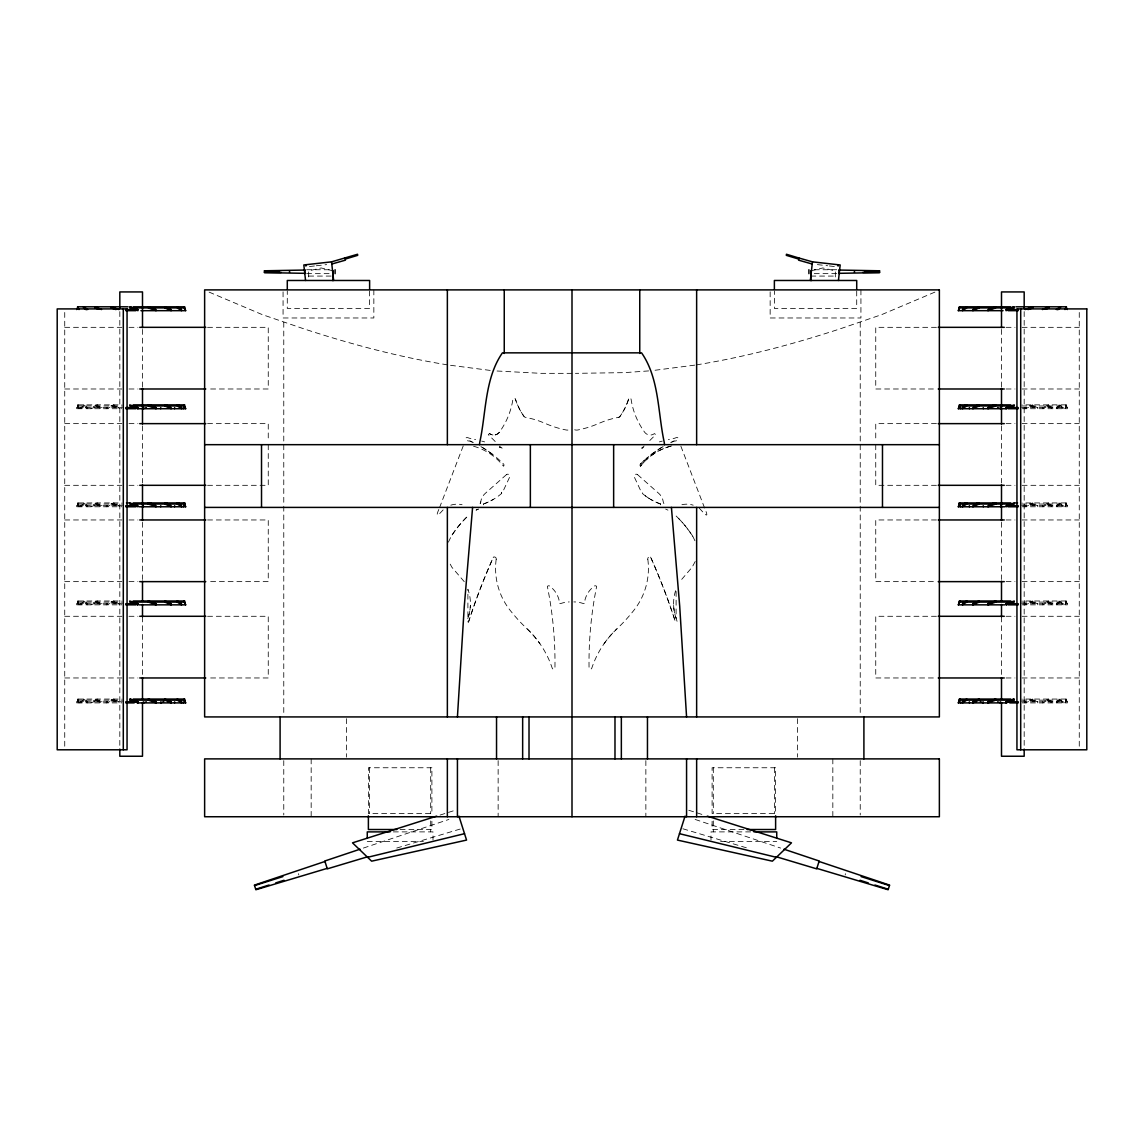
<?xml version="1.0" encoding="UTF-8"?>
<svg xmlns="http://www.w3.org/2000/svg" width="1144" height="1144" viewBox="0 0 1144 1144"><rect width="100%" height="100%" fill="white"/><g stroke="black" fill="none" stroke-linecap="round" stroke-linejoin="round"><path stroke-width="0.75" stroke-dasharray="5 3.75" d="M483.354 504.819L483.64 503.932A61.762 59.045 90 0 0 493.15 499.485L494.637 498.584A58.873 57.758 -90 0 0 501.601 493.479A2.488 2.445 -90 0 0 501.601 492.363L503.217 490.89L509.709 476.976A2.073 2.045 -90 0 0 506.492 474.646M76.662 408.723L78.107 404.862L76.662 408.723L121.679 408.723M76.662 506.778L78.107 502.931L76.662 506.778L121.679 506.778M76.662 604.847L78.107 600.986L76.662 604.847L121.679 604.847M76.662 702.902L78.107 699.056L76.662 702.902L121.679 702.902M1066.394 404.862L1064.964 408.723L1066.394 404.862L1021.978 404.862M1066.394 502.931L1064.964 506.778L1066.394 502.931L1021.978 502.931M1066.394 600.986L1064.964 604.847L1066.394 600.986L1021.978 600.986M1066.394 699.056L1064.964 702.902L1066.394 699.056L1021.978 699.056M660.646 504.819L660.36 503.932A61.762 59.045 90 0 1 650.85 499.485L649.363 498.584A58.873 57.758 -90 0 1 642.399 493.479A2.488 2.445 -90 0 1 642.399 492.363L640.783 490.89L634.291 476.976A2.073 2.045 -90 0 1 637.508 474.646M845.144 874.988L845.559 873.687M463.248 445.874L439.41 508.007M438.824 509.438C433.733 521.249 441.656 511.211 444.716 508.236M448.391 542.142L451.265 536.236A115.472 106.521 90 0 1 467.882 516.001A115.472 106.521 -90 0 0 451.265 536.221M574.66 429.772A6.235 6.235 0 0 0 577.849 429.987A99.428 99.428 0 0 0 598.727 423.437L603.531 421.493A90.133 89.775 -90 0 1 618.504 417.36A2.359 2.345 90 0 0 619.991 416.402A63.034 62.777 90 0 0 624.252 409.481L624.352 409.28A61.704 60.532 -90 0 0 628.628 398.999L629.843 398.112L631.045 398.999A73.359 71.972 -90 0 0 637.809 420.863A75.375 73.945 90 0 0 644.644 432.217A7.021 6.893 -90 0 0 650.178 435.02L651.093 434.963A7.336 7.007 -90 0 0 654.439 433.547L655.712 434.634L648.762 441.541M695.209 561.489L692.106 567.281L679.75 581.667M647.833 559.387A66.724 65.465 -90 0 1 633.719 610.496A173.101 169.827 90 0 1 624.352 621.392L624.238 621.521A173.688 172.987 90 0 1 616.888 628.871A95.638 95.252 90 0 0 604.075 643.714L601.887 646.975A95.538 95.538 0 0 0 591.763 668.196A1.487 1.487 0 0 1 589.06 668.482A381.138 381.138 0 0 1 596.653 586.4A1.802 1.802 0 0 0 593.908 586.4A24.682 24.682 0 0 0 584.927 600.071A1.931 1.931 0 0 1 585.485 601.773A2.059 2.059 0 0 1 582.811 603.374A28.185 28.185 0 0 0 573.83 601.916M644.158 445.96L641.827 448.148A162.791 159.702 -90 0 1 644.687 446.961A162.791 159.702 90 0 0 641.827 448.148M506.463 474.617L485.156 493.479A13.428 12.841 90 0 0 480.752 501.787A4.705 4.49 90 0 1 478.993 504.847A4.705 4.49 -90 0 0 480.823 501.801M651.665 454.211A116.373 111.268 -90 0 1 664.092 446.031A116.373 111.268 90 0 0 651.665 454.211L648.748 456.513A111.44 109.338 -90 0 0 640.468 464.006A1.559 1.53 -90 0 0 640.468 466.237A57.872 56.771 -90 0 1 648.519 457.843L651.565 455.426A61.29 58.601 -90 0 1 671.313 446.003M483.64 503.932L483.769 503.875A61.762 59.045 -90 0 0 493.15 499.485M496.224 559.402A2.002 1.973 -90 0 0 493.765 557.014L493.407 557.114A619.876 592.649 -90 0 0 468.497 622.107L466.895 621.421L467.896 618.303A43.272 41.37 90 0 0 470.384 605.405A40.126 38.367 90 0 0 468.211 590.089L467.896 589.246L467.896 618.303A43.272 41.37 -90 0 0 470.384 605.405M671.8 442.056A116.373 111.268 -90 0 1 674.059 441.026C678.978 441.741 680.194 435.363 674.431 438.295A173.13 165.522 -90 0 0 668.368 439.568M696.424 364.879C745.302 357.014 793.235 344.158 840.268 328.8L881.795 314.586L935.291 291.949M363.377 848.076L448.877 819.433M440.082 815.057L455.24 810.252M396.753 848.047L461.118 828.771M810.824 270.856L822.822 267.968L835.334 270.856L835.334 280.48M694.723 365.136L653.796 370.413M309.452 266.538L314.614 265.951M316.33 265.765L326.641 264.607M648.634 370.913L624.352 372.644L575.432 373.344M306.606 269.741L329.758 269.741M814.242 269.741L837.394 269.741M306.606 273.645L329.758 273.645M814.242 273.645L837.394 273.645M308.665 276.076L333.176 276.076M810.824 276.076L835.334 276.076M64.736 327.327L121.865 327.327M129 327.327L137.938 327.327M207.55 327.327L268.254 327.327L268.254 388.989L207.55 388.989M936.45 327.327L875.746 327.327L875.746 388.989L936.45 388.989M1006.062 327.327L1015 327.327M1022.135 327.327L1079.264 327.327M572 373.344L541.069 373.344L495.366 370.913M64.736 388.989L121.865 388.989M129 388.989L137.938 388.989M1006.062 388.989L1015 388.989M1022.135 388.989L1079.264 388.989M77.606 404.862L79.036 408.723L77.606 404.862L122.022 404.862M77.62 405.977L122.351 405.977M1021.649 405.977L1066.38 405.977M76.677 407.607L122.422 407.607M1021.578 407.607L1067.323 407.607L1067.338 408.723L1022.321 408.723M64.736 423.637L121.865 423.637M129 423.637L137.938 423.637M207.55 423.637L268.254 423.637L268.254 441.269M936.45 423.637L875.746 423.637L875.746 441.269M1006.062 423.637L1015 423.637M1022.135 423.637L1079.264 423.637M64.736 485.313L121.865 485.313M129 485.313L137.938 485.313M207.55 485.313L268.254 485.313L268.254 443.028M936.45 485.313L875.746 485.313L875.746 443.028M1006.062 485.313L1015 485.313M1022.135 485.313L1079.264 485.313M77.606 502.931L79.036 506.778L77.606 502.931L122.022 502.931M77.62 504.046L122.351 504.046M1021.649 504.046L1066.38 504.046M76.677 505.677L122.422 505.677M1021.578 505.677L1067.323 505.677L1067.338 506.778L1022.321 506.778M64.736 519.962L121.865 519.962M129 519.962L137.938 519.962M207.55 519.962L268.254 519.962L268.254 581.638L207.55 581.638M936.45 519.962L875.746 519.962L875.746 581.638L936.45 581.638M1006.062 519.962L1015 519.962M1022.135 519.962L1079.264 519.962M64.736 581.638L121.865 581.638M129 581.638L137.938 581.638M1006.062 581.638L1015 581.638M1022.135 581.638L1079.264 581.638M77.606 600.986L79.036 604.847L77.606 600.986L122.022 600.986M77.62 602.101L122.351 602.101M1021.649 602.101L1066.38 602.101M76.677 603.732L122.422 603.732M1021.578 603.732L1067.323 603.732L1067.338 604.847L1022.321 604.847M64.736 616.287L121.865 616.287M129 616.287L137.938 616.287M207.55 616.287L268.254 616.287L268.254 677.963L207.55 677.963M936.45 616.287L875.746 616.287L875.746 677.963L936.45 677.963M1006.062 616.287L1015 616.287M1022.135 616.287L1079.264 616.287M64.736 677.963L121.865 677.963M129 677.963L137.938 677.963M1006.062 677.963L1015 677.963M1022.135 677.963L1079.264 677.963M77.606 699.056L79.036 702.902L77.606 699.056L122.022 699.056M77.62 700.157L122.351 700.157M1021.649 700.157L1066.38 700.157M76.677 701.787L122.422 701.787M1021.578 701.787L1067.323 701.787L1067.338 702.902L1022.321 702.902M400.128 829.514L431.889 829.514L431.889 817.502M743.872 829.514L712.111 829.514L712.111 817.502M393.336 831.888L433.004 831.888L433.004 839.982M750.664 831.888L710.996 831.888L710.996 839.982M367.267 841.598L423.38 841.598M720.62 841.598L776.733 841.598M495.238 441.541L488.288 434.634L489.56 433.533A7.336 7.007 -90 0 0 492.907 434.963L493.822 435.035A7.021 6.893 90 0 0 499.37 432.217A75.375 73.945 -90 0 0 506.191 420.863A73.359 71.972 90 0 0 512.955 398.999L514.156 398.112L515.372 398.999A61.704 60.532 90 0 0 519.648 409.28L519.748 409.481A63.034 62.777 -90 0 0 524.009 416.402A2.359 2.345 -90 0 0 525.496 417.36A90.133 89.775 90 0 1 540.468 421.493L545.273 423.437A99.428 99.428 0 0 0 566.151 429.987A6.235 6.235 0 0 0 570.784 429.072M490.204 370.413L449.277 365.136M817.359 264.607L827.67 265.765M829.386 265.951L834.548 266.538M447.576 364.879C398.698 357.014 350.765 344.158 303.732 328.8L262.205 314.586L208.708 291.949M333.176 270.856L321.178 267.968L308.665 270.856L308.665 280.48M682.882 828.771L747.246 848.047M688.759 810.252L703.918 815.057M695.123 819.433L780.623 848.076M673.616 605.405A43.272 41.37 90 0 0 676.104 618.289L676.104 589.246L675.789 590.089A40.126 38.367 -90 0 0 673.616 605.405A43.272 41.37 -90 0 0 676.104 618.289L677.105 621.421L675.503 622.107A619.876 592.649 -90 0 0 650.593 557.128L650.25 556.985A2.002 1.973 -90 0 0 647.776 559.402M472.2 442.056A116.373 111.268 90 0 0 469.941 441.026C465.022 441.741 463.806 435.363 469.569 438.295A173.13 165.522 90 0 1 475.632 439.568M660.231 503.875L660.36 503.932A61.762 59.045 -90 0 1 650.85 499.485M492.335 454.211A116.373 111.268 90 0 0 479.908 446.031A116.373 111.268 -90 0 1 492.335 454.211L495.252 456.513A111.44 109.338 -90 0 1 503.532 464.006A1.559 1.53 -90 0 1 503.532 466.237A57.872 56.771 -90 0 0 495.481 457.843L492.435 455.426A61.29 58.601 -90 0 0 471.442 445.702M699.284 508.236C702.344 511.211 710.267 521.249 705.176 509.438M637.537 474.617L658.844 493.479A13.428 12.841 -90 0 1 663.248 501.787A4.705 4.49 -90 0 0 665.007 504.847M502.173 448.148A162.791 159.702 -90 0 0 499.313 446.961A162.791 159.702 90 0 1 502.173 448.148L499.842 445.96M496.167 559.387A66.724 65.465 -90 0 0 510.281 610.496A173.101 169.827 -90 0 0 519.648 621.392L519.762 621.521A173.688 172.987 -90 0 0 527.112 628.871A95.638 95.252 -90 0 1 539.925 643.714L542.113 646.975A95.538 95.538 0 0 1 552.237 668.196A1.487 1.487 0 0 0 554.94 668.482A381.138 381.138 0 0 0 547.347 586.4A1.802 1.802 0 0 1 550.092 586.4A24.682 24.682 0 0 1 559.073 600.071A1.931 1.931 0 0 0 558.515 601.773A2.059 2.059 0 0 0 561.189 603.374A28.185 28.185 0 0 1 569.254 601.93M464.249 581.667L451.894 567.281L448.791 561.489M692.735 536.221A115.472 106.521 90 0 0 676.118 516.001A115.472 106.521 -90 0 1 692.735 536.221L695.609 542.142M1067.323 407.607L1065.893 404.862L1067.338 408.723M1067.323 505.677L1065.893 502.931L1067.338 506.778M1067.323 603.732L1065.893 600.986L1067.338 604.847M1067.323 701.787L1065.893 699.056L1067.338 702.902M704.59 508.007L680.751 445.874M298.441 873.687L298.856 874.988M501.587 492.249L501.601 492.363A2.488 2.445 90 0 1 501.601 493.479M1079.264 312.469L1079.264 748.004M1024.18 311.583L1024.18 747.318M1001.5 329.443L1001.5 388.374M1001.5 425.868L1001.5 483.011M1001.5 522.308L1001.5 579.45M1001.5 616.945L1001.5 675.875M860.931 289.89L860.931 317.975L770.155 317.975L770.155 289.89M860.231 322.279L860.231 504.433M860.231 506.22L860.231 715.143M860.231 760.631L860.231 814.986M856.713 290.962L856.713 308.437L774.374 308.437L774.374 290.962M832.832 758.887L832.832 816.744M797.597 718.675L797.597 757.142M774.416 767.753L774.416 813.47M713.313 767.753L713.313 813.47M713.313 820.934L713.313 831.888M645.859 760.631L645.859 816.744M498.141 760.631L498.141 816.744M430.687 767.753L430.687 813.47M430.687 820.934L430.687 831.888M373.845 289.89L373.845 317.975L283.068 317.975L283.068 289.89M369.626 290.962L369.626 308.437L287.287 308.437L287.287 290.962M369.583 767.753L369.583 813.47M346.403 718.675L346.403 757.142M311.168 758.887L311.168 816.744M283.769 322.279L283.769 504.433M283.769 506.22L283.769 715.143M283.769 760.631L283.769 814.986M142.5 329.443L142.5 388.374M142.5 425.868L142.5 483.011M142.5 522.308L142.5 579.45M142.5 616.945L142.5 675.875M119.82 311.583L119.82 747.318M64.736 312.469L64.736 748.004M519.648 409.28A61.704 60.532 -90 0 1 515.372 398.999M450.808 505.162A25.039 23.094 -90 0 1 462.076 504.718M468.497 622.107A619.876 592.649 90 0 1 493.407 557.128M524.009 416.402A63.034 62.777 90 0 1 519.748 409.481M527.112 628.871A95.638 95.252 90 0 1 539.925 643.714M469.941 441.026A116.373 111.268 -90 0 1 473.316 442.585M492.907 434.963A7.336 7.007 90 0 1 489.56 433.547M481.667 441.069A173.13 165.522 90 0 1 484.641 441.899M499.37 432.217A7.021 6.893 -90 0 1 493.822 435.02M651.551 455.412A61.29 58.601 90 0 1 672.558 445.702M649.363 498.584A58.873 57.758 90 0 1 642.399 493.479M640.468 464.006A111.44 109.338 90 0 1 648.748 456.513M628.628 398.999A61.704 60.532 90 0 1 624.352 409.28M681.924 504.718A25.039 23.094 90 0 1 693.192 505.162M618.504 417.36A2.359 2.345 -90 0 0 619.991 416.402A63.034 62.777 -90 0 0 624.252 409.481M650.593 557.128A619.876 592.649 90 0 1 675.503 622.107M665.665 509.094A36.522 34.921 -90 0 1 667.953 510.152M604.075 643.714A95.638 95.252 -90 0 1 616.888 628.871M670.684 442.585A116.373 111.268 90 0 1 674.059 441.026M659.359 441.899A173.13 165.522 -90 0 1 662.333 441.069M640.468 466.237A57.872 56.771 90 0 1 648.519 457.843M80.909 407.607L80.866 408.723L84.971 405.977L85.013 404.862L80.909 407.607M80.909 505.677L80.866 506.778L84.971 504.046L85.013 502.931L80.909 505.677M80.909 603.732L80.866 604.847L84.971 602.101L85.013 600.986L80.909 603.732M80.909 701.787L80.866 702.902L84.971 700.157L85.013 699.056L80.909 701.787M1056.341 407.607L1056.298 408.723L1060.402 405.977L1060.445 404.862L1056.341 407.607M1056.341 505.677L1056.298 506.778L1060.402 504.046L1060.445 502.931L1056.341 505.677M1056.341 603.732L1056.298 604.847L1060.402 602.101L1060.445 600.986L1056.341 603.732M1056.341 701.787L1056.298 702.902L1060.402 700.157L1060.445 699.056L1056.341 701.787M91.191 407.607L91.134 408.723L97.426 405.977L97.469 404.862L91.191 407.607M91.191 505.677L91.134 506.778L97.426 504.046L97.469 502.931L91.191 505.677M91.191 603.732L91.134 604.847L97.426 602.101L97.469 600.986L91.191 603.732M91.191 701.787L91.134 702.902L97.426 700.157L97.469 699.056L91.191 701.787M1042.456 407.607L1042.399 408.723L1048.69 405.977L1048.748 404.862L1042.456 407.607M1042.456 505.677L1042.399 506.778L1048.69 504.046L1048.748 502.931L1042.456 505.677M1042.456 603.732L1042.399 604.847L1048.69 602.101L1048.748 600.986L1042.456 603.732M1042.456 701.787L1042.399 702.902L1048.69 700.157L1048.748 699.056L1042.456 701.787M106.306 407.607L106.235 408.723L113.942 405.977L114 404.862L106.306 407.607M106.306 505.677L106.235 506.778L113.942 504.046L114 502.931L106.306 505.677M106.306 603.732L106.235 604.847L113.942 602.101L114 600.986L106.306 603.732M106.306 701.787L106.235 702.902L113.942 700.157L114 699.056L106.306 701.787M1025.01 407.607L1024.938 408.723L1032.646 405.977L1032.717 404.862L1025.01 407.607M1025.01 505.677L1024.938 506.778L1032.646 504.046L1032.717 502.931L1025.01 505.677M1025.01 603.732L1024.938 604.847L1032.646 602.101L1032.717 600.986L1025.01 603.732M1025.01 701.787L1024.938 702.902L1032.646 700.157L1032.717 699.056L1025.01 701.787M431.889 767.753L368.382 767.753L368.382 813.47L431.889 813.47L431.889 767.753M775.618 767.753L712.111 767.753L712.111 813.47L775.618 813.47L775.618 767.753M1037.694 407.607L1030 404.862L1030.058 405.977L1037.765 408.723L1037.694 407.607M1037.694 505.677L1030 502.931L1030.058 504.046L1037.765 506.778L1037.694 505.677M1037.694 603.732L1030 600.986L1030.058 602.101L1037.765 604.847L1037.694 603.732M1037.694 701.787L1030 699.056L1030.058 700.157L1037.765 702.902L1037.694 701.787M118.99 407.607L111.283 404.862L111.354 405.977L119.062 408.723L118.99 407.607M118.99 505.677L111.283 502.931L111.354 504.046L119.062 506.778L118.99 505.677M118.99 603.732L111.283 600.986L111.354 602.101L119.062 604.847L118.99 603.732M118.99 701.787L111.283 699.056L111.354 700.157L119.062 702.902L118.99 701.787M1052.809 407.607L1046.531 404.862L1046.574 405.977L1052.866 408.723L1052.809 407.607M1052.809 505.677L1046.531 502.931L1046.574 504.046L1052.866 506.778L1052.809 505.677M1052.809 603.732L1046.531 600.986L1046.574 602.101L1052.866 604.847L1052.809 603.732M1052.809 701.787L1046.531 699.056L1046.574 700.157L1052.866 702.902L1052.809 701.787M101.544 407.607L95.252 404.862L95.309 405.977L101.601 408.723L101.544 407.607M101.544 505.677L95.252 502.931L95.309 504.046L101.601 506.778L101.544 505.677M101.544 603.732L95.252 600.986L95.309 602.101L101.601 604.847L101.544 603.732M101.544 701.787L95.252 699.056L95.309 700.157L101.601 702.902L101.544 701.787M1063.091 407.607L1058.986 404.862L1059.029 405.977L1063.133 408.723L1063.091 407.607M1063.091 505.677L1058.986 502.931L1059.029 504.046L1063.133 506.778L1063.091 505.677M1063.091 603.732L1058.986 600.986L1059.029 602.101L1063.133 604.847L1063.091 603.732M1063.091 701.787L1058.986 699.056L1059.029 700.157L1063.133 702.902L1063.091 701.787M87.659 407.607L83.555 404.862L83.598 405.977L87.702 408.723L87.659 407.607M87.659 505.677L83.555 502.931L83.598 504.046L87.702 506.778L87.659 505.677M87.659 603.732L83.555 600.986L83.598 602.101L87.702 604.847L87.659 603.732M87.659 701.787L83.555 699.056L83.598 700.157L87.702 702.902L87.659 701.787M478.335 509.094A36.522 34.921 -90 0 0 476.047 510.152A36.522 34.921 90 0 1 478.335 509.094"/><path stroke-width="1.5" d="M78.092 307.922L78.107 306.807L76.677 309.552M183.297 407.607L183.283 408.723L184.713 404.862L133.162 404.862M184.699 307.922L184.713 306.807L133.162 306.807M183.283 506.778L184.713 502.931L133.162 502.931M184.699 504.046L184.713 502.931M183.283 702.902L183.297 701.787M184.699 602.101L184.713 600.986L133.162 600.986M184.699 700.157L184.713 699.056L133.162 699.056M958.343 310.667L959.787 306.807L958.343 310.667L1003.059 310.667M958.343 408.723L959.787 404.862L958.343 408.723L1006.42 408.723M958.343 506.778L959.787 502.931L958.343 506.778L1004.747 506.778M958.343 604.847L959.787 600.986L958.343 604.847L1004.747 604.847M958.343 702.902L959.787 699.056L958.343 702.902L1006.42 702.902M1013.084 307.922L1013.098 306.807M1013.084 700.157L1013.098 699.056M1066.38 307.922L1066.394 306.807L1015.886 306.807M174.617 408.723L174.66 407.607M174.617 506.778L174.66 505.677M178.721 405.977L178.764 404.862M178.721 504.046L178.764 502.931M174.617 702.902L174.66 701.787M1013.527 307.922L1013.57 306.807M1013.527 700.157L1013.57 699.056M160.718 408.723L160.775 407.607M160.718 506.778L160.775 505.677M167.01 405.977L167.067 404.862M167.067 502.931L167.01 504.046L184.227 504.046L185.657 506.778L139.253 506.778M160.775 701.787L160.718 702.902L163.864 701.529M979.107 307.922L979.15 306.807L972.872 309.552L972.815 310.667L979.107 307.922L994.751 307.922M979.107 405.977L979.15 404.862L972.872 407.607L972.815 408.723L979.107 405.977L994.751 405.977M979.107 504.046L979.15 502.931L972.872 505.677L972.815 506.778L979.107 504.046L993.021 504.046L992.963 502.931L996.052 504.032M979.107 700.157L979.15 699.056L972.872 701.787L972.815 702.902L979.107 700.157L994.751 700.157M457.428 716.931L464.292 606.263L472.586 507.407M143.329 407.607L143.257 408.723L146.346 407.622M143.257 506.778L143.329 505.677M150.965 405.977L151.037 404.862M143.329 701.787L143.257 702.902L146.346 701.801M995.623 405.977L995.68 404.862L987.973 407.607L987.915 408.723L995.623 405.977L1010.767 405.977M995.623 307.922L995.68 306.807L987.973 309.552L987.915 310.667L995.623 307.922L1010.767 307.922M995.623 504.046L995.68 502.931L987.973 505.677L987.915 506.778L995.623 504.046L1012.454 504.046M995.623 700.157L995.68 699.056L987.973 701.787L987.915 702.902L995.623 700.157L1010.767 700.157M1006.42 604.847L1006.491 603.732M1014.285 502.931L1014.213 504.046L1006.019 506.778L1006.091 505.677L1014.285 502.931L1017.559 502.931M798.726 259.073L786.314 255.341L786.443 254.254L798.841 257.986L798.598 260.16L812.211 264.021M798.841 257.986L812.454 261.847L810.381 280.337L811.625 280.48M838.08 266.109L838.223 264.75M838.438 280.48L840.182 264.965L812.454 261.847M479.479 444.673L479.779 442.199C486.243 412.641 484.598 378.478 502.43 352.852L641.569 352.852C659.402 378.478 657.757 412.641 664.221 442.199L664.521 444.673M685.056 816.115L677.448 840.082L772.372 861.175L791.491 842.842L707.292 816.13M1064.978 309.552L1066.394 306.807M1056.341 309.552L1060.445 306.807L1060.402 307.922L1057.671 309.752M1009.466 603.732L1012.197 601.901M1007.664 309.552L1010.81 308.179M1042.456 309.552L1048.748 306.807L1048.69 307.922L1045.544 309.295M1007.664 603.732L1010.81 602.359M147.948 504.032L151.037 502.931L150.965 504.046L164.893 504.046L171.185 506.778L171.128 505.677L164.85 502.931L164.893 504.046M1025.01 309.552L1032.717 306.807L1032.646 307.922L1028.027 309.566M360.017 849.206L324.81 861.003L327.313 868.854L367.953 856.67M324.967 861.461L254.397 885.113L255.87 889.746L327.155 868.382M436.708 816.13L352.509 842.842L371.628 861.175L466.552 840.082L458.944 816.115M254.54 885.599L282.868 876.604M255.713 889.26L269.04 885.027M275.704 882.925L284.027 880.279M305.562 280.48L303.818 264.965L331.546 261.847L357.557 254.254L357.686 255.341L345.273 259.073M331.789 264.021L345.402 260.16L345.159 257.986M367.61 857.314L464.521 833.69M332.375 280.48L333.619 280.337L331.546 261.847M304.819 270.055L264.436 270.785L264.436 272.587L304.819 273.33M839.181 273.33L879.564 272.587L879.564 270.785L839.181 270.055M264.436 270.942L279.508 270.942M864.492 270.942L879.564 270.942M264.436 272.444L281.181 272.444M862.819 272.444L879.564 272.444M77.62 307.922L77.606 306.807L128.114 306.807M1010.838 306.807L959.287 306.807L959.301 307.922M133.233 307.922L148.377 307.922L156.084 310.667L156.027 309.552L148.32 306.807L148.377 307.922M149.249 307.922L164.893 307.922L171.185 310.667L171.128 309.552L164.85 306.807L164.893 307.922M165.194 307.922L184.227 307.922L185.657 310.667L140.941 310.667M959.773 307.922L978.806 307.922M125.726 309.552L135.821 309.552M1008.179 309.552L1018.274 309.552M125.797 310.667L135.893 310.667M1008.107 310.667L1018.203 310.667M139.711 327.327L205.763 327.327M938.237 327.327L1004.289 327.327M139.711 388.989L205.763 388.989M938.237 388.989L1004.289 388.989M1010.838 404.862L959.287 404.862L960.717 408.723L960.703 407.607M133.233 405.977L148.377 405.977L156.084 408.723L156.027 407.607L148.32 404.862L148.377 405.977M149.249 405.977L164.893 405.977L171.185 408.723L171.128 407.607L164.85 404.862L164.893 405.977M165.194 405.977L184.227 405.977L185.657 408.723L137.58 408.723M959.773 405.977L978.806 405.977M125.726 407.607L137.509 407.607M152.653 407.607L156.027 407.607M987.973 407.607L991.347 407.607M1006.491 407.607L1018.274 407.607M125.797 408.723L135.893 408.723M1008.107 408.723L1018.203 408.723M139.711 423.637L205.763 423.637M938.237 423.637L1004.289 423.637M204.633 444.673L939.367 444.673M139.711 485.313L205.763 485.313M938.237 485.313L1004.289 485.313M126.441 502.931L129.801 502.931L137.909 505.677L137.981 506.778L129.787 504.046L129.715 502.931M959.301 504.046L959.287 502.931L1010.838 502.931M131.546 504.046L148.377 504.046L156.084 506.778L156.027 505.677L148.32 502.931L148.377 504.046M959.773 504.046L977.062 504.046L976.933 502.931M125.726 505.677L137.509 505.677M1006.491 505.677L1018.274 505.677M125.797 506.778L135.893 506.778M1008.107 506.778L1018.203 506.778M204.633 507.407L939.367 507.407M139.711 519.962L205.763 519.962M938.237 519.962L1004.289 519.962M139.711 581.638L205.763 581.638M938.237 581.638L1004.289 581.638M1010.838 600.986L959.287 600.986L959.301 602.101M133.233 602.101L184.227 602.101L185.657 604.847L139.253 604.847M959.773 602.101L1010.767 602.101M125.726 603.732L135.821 603.732M1008.179 603.732L1018.274 603.732M125.797 604.847L135.893 604.847M1008.107 604.847L1018.203 604.847M139.711 616.287L205.763 616.287M938.237 616.287L1004.289 616.287M139.711 677.963L205.763 677.963M938.237 677.963L1004.289 677.963M1010.838 699.056L959.287 699.056L959.301 700.157M133.233 700.157L148.377 700.157L156.084 702.902L156.027 701.787L148.32 699.056L148.377 700.157M149.249 700.157L164.893 700.157L171.185 702.902L171.128 701.787L164.85 699.056L164.893 700.157M165.194 700.157L184.227 700.157L185.657 702.902L137.58 702.902M959.773 700.157L978.806 700.157M125.726 701.787L137.509 701.787M152.653 701.787L156.027 701.787M167.653 701.787L171.128 701.787M972.872 701.787L976.347 701.787M987.973 701.787L991.347 701.787M1006.491 701.787L1018.274 701.787M125.797 702.902L134.205 702.902M1009.794 702.902L1018.203 702.902M396.854 829.514L368.382 829.514L368.382 815.786M747.146 829.514L775.618 829.514L775.618 815.786M390.047 831.888L367.267 831.888L367.267 838.366M753.953 831.888L776.733 831.888L776.733 838.366M679.479 833.69L776.39 857.314M816.845 868.382L888.13 889.746L889.603 885.113L819.032 861.461M776.047 856.67L816.687 868.854L819.19 861.003L783.983 849.206M861.132 876.604L889.46 885.599M859.973 880.279L868.296 882.925M874.96 885.027L888.287 889.26M997.654 407.622L1000.743 408.723L1000.671 407.607M118.99 309.552L111.283 306.807L111.354 307.922L115.973 309.566M997.654 701.801L1000.743 702.902L1000.671 701.787M133.19 308.179L136.336 309.552M101.544 309.552L95.252 306.807L95.309 307.922L98.455 309.295M980.136 701.529L983.282 702.902L983.225 701.787M133.19 602.359L136.336 603.732M87.659 309.552L83.555 306.807L83.598 307.922L86.329 309.752M131.803 601.901L134.534 603.732M1067.323 309.552L1065.893 306.807L1065.908 307.922M959.287 502.931L960.717 506.778M77.606 306.807L79.022 309.552M305.777 264.75L305.92 266.109M671.414 507.407L679.708 606.263L686.572 716.931M1000.671 505.677L1000.743 506.778M992.963 404.862L993.035 405.977M137.509 603.732L137.58 604.847M983.225 407.607L983.282 408.723M983.225 505.677L983.282 506.778M976.933 404.862L976.99 405.977M969.34 407.607L969.383 408.723M969.34 505.677L969.383 506.778M965.236 404.862L965.279 405.977M965.236 502.931L965.279 504.046M969.34 701.787L969.383 702.902M130.43 306.807L130.473 307.922M130.43 699.056L130.473 700.157M960.703 701.787L960.717 702.902M185.657 310.667L184.213 306.807L184.227 307.922M185.657 408.723L184.213 404.862L184.227 405.977M185.657 506.778L184.213 502.931L184.227 504.046M185.657 604.847L184.213 600.986L184.227 602.101M185.657 702.902L184.213 699.056L184.227 700.157M130.902 306.807L130.916 307.922M130.902 699.056L130.916 700.157M1024.18 308.008L1024.18 291.935L1001.5 291.935L1001.5 327.656M1024.18 749.091L1024.18 756.241L1001.5 756.241L1001.5 702.673M1020.705 308.909L1020.705 749.792M1001.5 388.374L1001.5 424.081M1001.5 484.799L1001.5 520.52M1001.5 581.238L1001.5 600.872M1001.5 604.447L1001.5 616.945M1001.5 677.663L1001.5 699.098M882.482 444.673L882.482 507.407M863.906 716.931L863.906 758.887M856.713 289.217L856.713 280.48L774.374 280.48L774.374 289.217M854.454 271.042L854.454 272.343M839.181 269.741L839.181 273.645M810.824 270.856L810.824 280.48M808.894 269.741L808.894 273.645M696.639 289.89L696.639 444.673M696.639 507.407L696.639 716.931M696.639 758.887L696.639 816.744M686.572 758.887L686.572 816.744M647.461 716.931L647.461 758.887M639.753 289.89L639.753 353.453M621.349 716.931L621.349 758.887M614.986 716.931L614.986 758.887M613.642 444.673L613.642 507.407M572 289.89L572 816.744M530.358 444.673L530.358 507.407M529.014 716.931L529.014 758.887M522.651 716.931L522.651 758.887M504.247 289.89L504.247 353.453M496.539 716.931L496.539 758.887M457.428 758.887L457.428 816.744M447.361 289.89L447.361 444.673M447.361 507.407L447.361 716.931M447.361 758.887L447.361 816.744M369.626 289.217L369.626 280.48L287.287 280.48L287.287 289.217M335.106 269.741L335.106 273.645M333.176 270.856L333.176 280.48M304.819 269.741L304.819 273.645M289.546 271.042L289.546 272.343M280.094 716.931L280.094 758.887M261.518 444.673L261.518 507.407M142.5 327.656L142.5 291.935L119.82 291.935L119.82 308.008M142.5 388.374L142.5 424.081M142.5 484.799L142.5 520.52M142.5 581.238L142.5 600.872M142.5 604.447L142.5 616.945M142.5 677.663L142.5 699.098M142.5 702.673L142.5 756.241L119.82 756.241L119.82 749.091M123.295 308.909L123.295 749.792M962.59 309.552L962.547 310.667L966.651 307.922L966.68 306.807L962.59 309.552M962.59 407.607L962.547 408.723L966.651 405.977L966.68 404.862L962.59 407.607M962.59 505.677L962.547 506.778L966.651 504.046L966.68 502.931L962.59 505.677M962.59 603.732L962.547 604.847L966.651 602.101L966.68 600.986L962.59 603.732M962.59 701.787L962.547 702.902L966.651 700.157L966.68 699.056L962.59 701.787M972.872 603.732L972.815 604.847L979.107 602.101L979.15 600.986L972.872 603.732M987.973 603.732L987.915 604.847L995.623 602.101L995.68 600.986L987.973 603.732M1006.091 309.552L1006.019 310.667L1014.213 307.922L1014.285 306.807L1006.091 309.552M1006.091 407.607L1006.019 408.723L1014.213 405.977L1014.285 404.862L1006.091 407.607M1006.091 603.732L1006.019 604.847L1014.213 602.101L1014.285 600.986L1006.091 603.732M1006.091 701.787L1006.019 702.902L1014.213 700.157L1014.285 699.056L1006.091 701.787M939.367 289.89L204.633 289.89L204.633 716.931L939.367 716.931L939.367 289.89M127.055 308.909L57.2 308.909L57.2 749.792L127.055 749.792L127.055 308.909M1086.8 308.909L1016.944 308.909L1016.944 749.792L1086.8 749.792L1086.8 308.909M939.367 758.887L204.633 758.887L204.633 816.744L939.367 816.744L939.367 758.887M137.909 309.552L129.715 306.807L129.787 307.922L137.981 310.667L137.909 309.552M137.909 407.607L129.715 404.862L129.787 405.977L137.981 408.723L137.909 407.607M137.909 603.732L129.715 600.986L129.787 602.101L137.981 604.847L137.909 603.732M137.909 701.787L129.715 699.056L129.787 700.157L137.981 702.902L137.909 701.787M156.027 603.732L148.32 600.986L148.377 602.101L156.084 604.847L156.027 603.732M171.128 603.732L164.85 600.986L164.893 602.101L171.185 604.847L171.128 603.732M181.41 309.552L177.32 306.807L177.349 307.922L181.453 310.667L181.41 309.552M181.41 407.607L177.32 404.862L177.349 405.977L181.453 408.723L181.41 407.607M181.41 505.677L177.32 502.931L177.349 504.046L181.453 506.778L181.41 505.677M181.41 603.732L177.32 600.986L177.349 602.101L181.453 604.847L181.41 603.732M181.41 701.787L177.32 699.056L177.349 700.157L181.453 702.902L181.41 701.787"/></g></svg>
